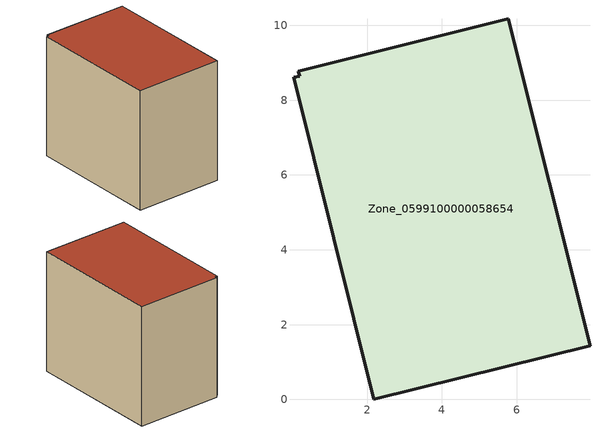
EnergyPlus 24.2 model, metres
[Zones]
Zone_0599100000058654
 floor ground (C_G): 5.78,10.18 7.96,1.44 2.18,0 0.03,8.61 0.2,8.64 0.16,8.78 z0
 wall outside (C_F): 2.18,0 7.96,1.44 5.78,10.18 0.16,8.78 0.2,8.64 0.03,8.61 2.18,0 z0:8.11
 roof outside (C_R): 7.96,1.44 5.78,10.18 0.16,8.78 0.2,8.64 0.03,8.61 2.18,0 z8.11
[BUILDING]
Pand.0599100000058654: North Axis=0; Terrain=City; Loads Convergence Tolerance Value=0.04; Temperature Convergence Tolerance Value=0.4; Solar Distribution=FullExterior; Maximum Number of Warmup Days=25; Minimum Number of Warmup Days=1
[Site:Location]
Rotterdam.The.Hague.AP_ZH_NLD Design_Conditions: Latitude=51.96; Longitude=4.45; Time Zone=1; Elevation=-4.5
[SITE:GROUNDTEMPERATURE:BUILDINGSURFACE]
18, 18, 18, 18, 18, 18, 18, 18, 18, 18, 18, 18
[MATERIAL] Thermal Absorptance=0.9; Solar Absorptance=0.7; Visible Absorptance=0.7
Name | Roughness | Thickness | Conductivity | Density | Specific Heat
G.TC.1965-1974 | MediumSmooth | 0.15 | 0.882353 | 540 | 1210
F.TC.1965-1974 | Rough | 0.3 | 0.697674 | 1920 | 840
R.TC.1965-1974 | MediumRough | 0.2 | 0.232558 | 1500 | 1000
[CONSTRUCTION]
C_G: G.TC.1965-1974
C_F: F.TC.1965-1974
C_R: R.TC.1965-1974
[ZONE]
Zone_0599100000058654: Type=1; Multiplier=1; Ceiling Height=Autocalculate; Volume=Autocalculate; Floor Area=autocalculate; Part of Total Floor Area=Yes
[ZONEINFILTRATION:DESIGNFLOWRATE]
Infil_Zone_0599100000058654: Zone or ZoneList or Space or SpaceList=Zone_0599100000058654; Schedule=AlwaysOn; Design Flow Rate Calculation Method=Flow/Area; Flow Rate per Floor Area=0.003; Constant Term Coefficient=1; Temperature Term Coefficient=0; Velocity Term Coefficient=0; Velocity Squared Term Coefficient=0
[HVACTEMPLATE:ZONE:IDEALLOADSAIRSYSTEM]
Zone_0599100000058654: Maximum Heating Supply Air Temperature=50; Minimum Cooling Supply Air Temperature=13; Maximum Heating Supply Air Humidity Ratio=0.0156; Minimum Cooling Supply Air Humidity Ratio=0.0077; Heating Limit=NoLimit; Cooling Limit=NoLimit; Dehumidification Control Type=ConstantSensibleHeatRatio; Cooling Sensible Heat Ratio=0.7; Dehumidification Setpoint=60; Humidification Control Type=None; Humidification Setpoint=30; Outdoor Air Method=None; Outdoor Air Flow Rate per Person=0.00944; Outdoor Air Flow Rate per Zone Floor Area=0; Outdoor Air Flow Rate per Zone=0; Demand Controlled Ventilation Type=None; Outdoor Air Economizer Type=NoEconomizer; Heat Recovery Type=None; Sensible Heat Recovery Effectiveness=0.7; Latent Heat Recovery Effectiveness=0.65
[ZONECONTROL:THERMOSTAT]
ThermostatControl_Zone_0599100000058654: Zone or ZoneList=Zone_0599100000058654; Control Type Schedule=DualSetpointControlType; Control 1=Thermostat_Zone_0599100000058654; Temperature Difference Between Cutout And Setpoint=0
[THERMOSTATSETPOINT:DUALSETPOINT]
Thermostat_Zone_0599100000058654: Heating Setpoint Temperature Schedule=HeatingSetpoint_Zone_0599100000058654; Cooling Setpoint Temperature Schedule=CoolingSetpoint_Zone_0599100000058654
[SCHEDULE:COMPACT]
HeatingSetpoint_Zone_0599100000058654: Through: 12/31, For: AllDays, Until: 24:00, 21
CoolingSetpoint_Zone_0599100000058654: Through: 12/31, For: AllDays, Until: 24:00, 24
DualSetpointControlType: Through: 12/31, For: AllDays, Until: 24:00, 4
AlwaysOn: Through: 12/31, For: AllDays, Until: 24:00, 1
